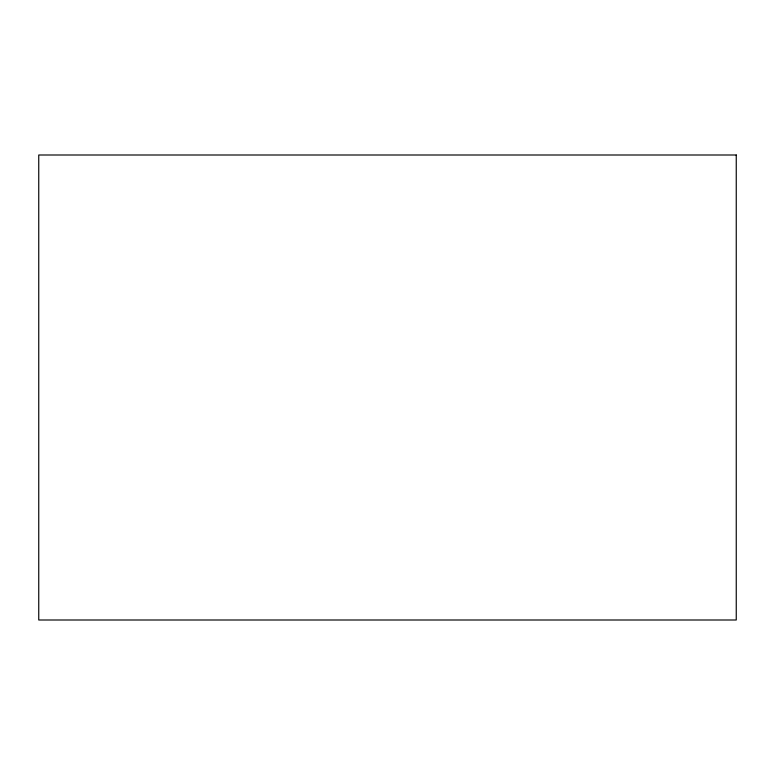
<?xml version="1.0" encoding="UTF-8"?>
<svg xmlns="http://www.w3.org/2000/svg" width="775" height="775" viewBox="0 0 775 775"><rect width="100%" height="100%" fill="white"/><g stroke="black" fill="none" stroke-linecap="round" stroke-linejoin="round"><path stroke-width="1.16" d="M736.25 155L38.75 155L38.75 620L736.25 620L736.25 155"/></g></svg>
